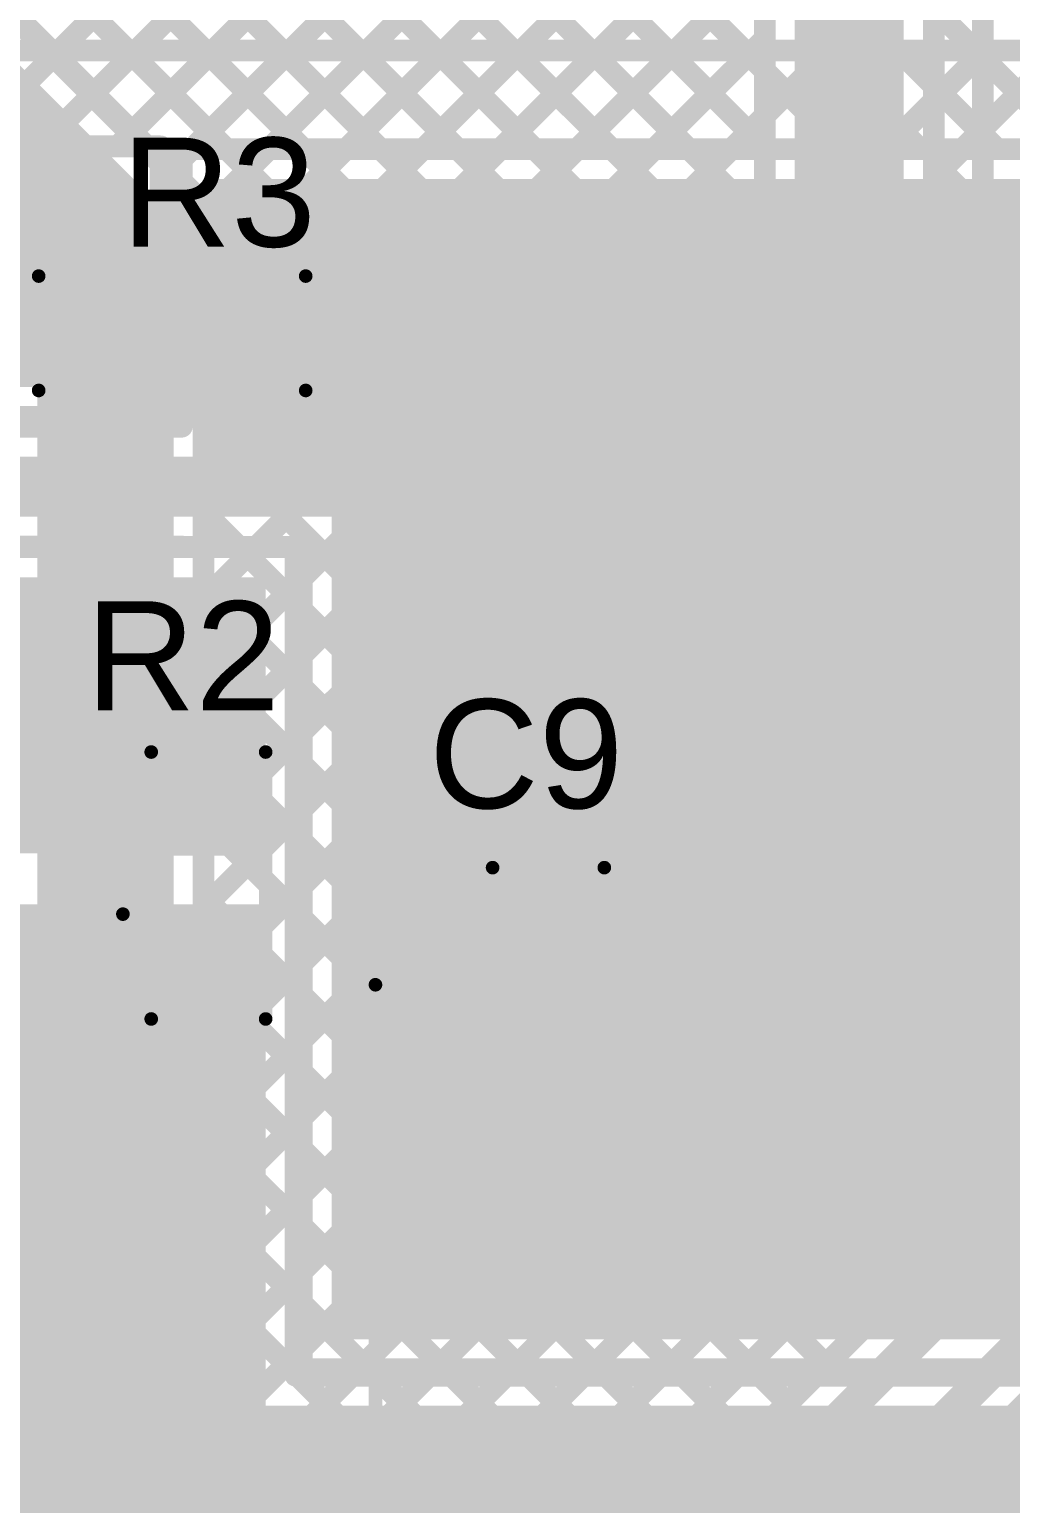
# Model space of a CAD drawing. Header units: millimetres. Extents: x 0 to 214, y 0 to 214.
# Drawn here: x 3.644 to 4.004, y 0.446 to 0.987 of the extents above; entities that cross this region are included whole.
import ezdxf

# ---------------------------------------------------------------- set-up
doc = ezdxf.new("R2010")
doc.units = ezdxf.units.MM
doc.header["$MEASUREMENT"] = 0
for name, color, linetype in [('BottomLayer', 5, 'Continuous'), ('TopLayer', 1, 'Continuous'), ('TopOverlay', 2, 'Continuous'), ('TopPaste', 8, 'Continuous'), ('TopSolder', 216, 'Continuous'), ('ViaHoleLayer', 16, 'Continuous')]:
    doc.layers.add(name, color=color, linetype=linetype)
doc.styles.add('Arial', font='', dxfattribs={"height": 0.2})
doc.styles.get('Arial').set_extended_font_data('Arial')

# ---------------------------------------------------------------- blocks, each defined once
blk = doc.blocks.new('RES_0603_125')
at = {"layer": 'TopLayer'}
for points in [[(-0.015, 0.0175), (-0.015, -0.0175), (-0.045, -0.0175), (-0.045, 0.0175)], [(0.045, 0.0175), (0.045, -0.0175), (0.015, -0.0175), (0.015, 0.0175)]]:
    blk.add_hatch(color=1, dxfattribs=at).paths.add_polyline_path(points)
at = {"layer": 'TopPaste'}
for points in [[(-0.015, 0.0175), (-0.015, -0.0175), (-0.045, -0.0175), (-0.045, 0.0175)], [(0.045, 0.0175), (0.045, -0.0175), (0.015, -0.0175), (0.015, 0.0175)]]:
    blk.add_hatch(color=8, dxfattribs=at).paths.add_polyline_path(points)
at = {"layer": 'TopSolder'}
for points in [[(-0.011, 0.0215), (-0.011, -0.0215), (-0.049, -0.0215), (-0.049, 0.0215)], [(0.049, 0.0215), (0.049, -0.0215), (0.011, -0.0215), (0.011, 0.0215)]]:
    blk.add_hatch(color=216, dxfattribs=at).paths.add_polyline_path(points)
at = {"layer": 'TopOverlay', "const_width": 0.005}
for points in [[(-0.049, 0.021), (0.049, 0.021)], [(-0.049, -0.021), (-0.049, 0.021)], [(0.049, -0.021), (0.049, 0.021)], [(-0.049, -0.021), (0.049, -0.021)]]:
    blk.add_lwpolyline(points, dxfattribs=at)
at = {"layer": 'TopOverlay', "const_width": 0.0025}
for points in [[(-0.05025, 0.021, 1), (-0.04775, 0.021, 1)], [(-0.05025, 0.021, 1), (-0.04775, 0.021, 1)], [(0.04775, 0.021, 1), (0.05025, 0.021, 1)], [(0.04775, 0.021, 1), (0.05025, 0.021, 1)], [(-0.05025, -0.021, 1), (-0.04775, -0.021, 1)], [(-0.05025, -0.021, 1), (-0.04775, -0.021, 1)], [(0.04775, -0.021, 1), (0.05025, -0.021, 1)], [(0.04775, -0.021, 1), (0.05025, -0.021, 1)]]:
    blk.add_lwpolyline(points, format="xyb", close=True, dxfattribs=at)
blk = doc.blocks.new('RES_0603_126')
at = {"layer": 'TopLayer'}
for points in [[(-0.015, 0.0175), (-0.015, -0.0175), (-0.045, -0.0175), (-0.045, 0.0175)], [(0.045, 0.0175), (0.045, -0.0175), (0.015, -0.0175), (0.015, 0.0175)]]:
    blk.add_hatch(color=1, dxfattribs=at).paths.add_polyline_path(points)
at = {"layer": 'TopPaste'}
for points in [[(-0.015, 0.0175), (-0.015, -0.0175), (-0.045, -0.0175), (-0.045, 0.0175)], [(0.045, 0.0175), (0.045, -0.0175), (0.015, -0.0175), (0.015, 0.0175)]]:
    blk.add_hatch(color=8, dxfattribs=at).paths.add_polyline_path(points)
at = {"layer": 'TopSolder'}
for points in [[(-0.011, 0.0215), (-0.011, -0.0215), (-0.049, -0.0215), (-0.049, 0.0215)], [(0.049, 0.0215), (0.049, -0.0215), (0.011, -0.0215), (0.011, 0.0215)]]:
    blk.add_hatch(color=216, dxfattribs=at).paths.add_polyline_path(points)
at = {"layer": 'TopOverlay', "const_width": 0.005}
for points in [[(-0.049, 0.021), (0.049, 0.021)], [(-0.049, 0.021), (-0.049, -0.021)], [(0.049, 0.021), (0.049, -0.021)], [(-0.049, -0.021), (0.049, -0.021)]]:
    blk.add_lwpolyline(points, dxfattribs=at)
at = {"layer": 'TopOverlay', "const_width": 0.0025}
for points in [[(-0.05025, 0.021, 1), (-0.04775, 0.021, 1)], [(-0.05025, 0.021, 1), (-0.04775, 0.021, 1)], [(0.04775, 0.021, 1), (0.05025, 0.021, 1)], [(0.04775, 0.021, 1), (0.05025, 0.021, 1)], [(-0.05025, -0.021, 1), (-0.04775, -0.021, 1)], [(-0.05025, -0.021, 1), (-0.04775, -0.021, 1)], [(0.04775, -0.021, 1), (0.05025, -0.021, 1)], [(0.04775, -0.021, 1), (0.05025, -0.021, 1)]]:
    blk.add_lwpolyline(points, format="xyb", close=True, dxfattribs=at)
blk = doc.blocks.new('VT1H471MI135000CE0_136')
at = {"layer": 'TopOverlay'}
for points, const_width in [([(-0.13578, 0.27), (0.269, 0.27)], 0.005), ([(0.269, 0.043), (0.269, 0.27)], 0.005), ([(0.28422, 0.057), (0.34422, 0.057)], 0.01)]:
    blk.add_lwpolyline(points, dxfattribs=dict(at, const_width=const_width))
for points, const_width in [([(0.26775, 0.27, 1), (0.27025, 0.27, 1)], 0.0025), ([(0.26775, 0.27, 1), (0.27025, 0.27, 1)], 0.0025), ([(0.28172, 0.057, 1), (0.28672, 0.057, 1)], 0.005), ([(0.34172, 0.057, 1), (0.34672, 0.057, 1)], 0.005)]:
    blk.add_lwpolyline(points, format="xyb", close=True, dxfattribs=dict(at, const_width=const_width))
blk = doc.blocks.new('UWX1E101MCL1GB_137')
at = {"layer": 'TopLayer'}
for points in [[(-0.03937, 0.06496), (-0.03937, -0.06496), (-0.24803, -0.06496), (-0.24803, 0.06496)], [(0.24803, 0.06496), (0.24803, -0.06496), (0.03937, -0.06496), (0.03937, 0.06496)]]:
    blk.add_hatch(color=1, dxfattribs=at).paths.add_polyline_path(points)
at = {"layer": 'TopPaste'}
for points in [[(-0.03937, 0.06496), (-0.03937, -0.06496), (-0.24803, -0.06496), (-0.24803, 0.06496)], [(0.24803, 0.06496), (0.24803, -0.06496), (0.03937, -0.06496), (0.03937, 0.06496)]]:
    blk.add_hatch(color=8, dxfattribs=at).paths.add_polyline_path(points)
at = {"layer": 'TopSolder'}
for points in [[(-0.03537, 0.06896), (-0.03537, -0.06896), (-0.25203, -0.06896), (-0.25203, 0.06896)], [(0.25203, 0.06896), (0.25203, -0.06896), (0.03537, -0.06896), (0.03537, 0.06896)]]:
    blk.add_hatch(color=216, dxfattribs=at).paths.add_polyline_path(points)
at = {"layer": 'TopOverlay', "const_width": 0.005}
for points in [[(-0.167, 0.127), (-0.124, 0.17)], [(0.168, 0.17), (-0.124, 0.17)], [(0.168, 0.081), (0.168, 0.17)], [(-0.167, 0.086), (-0.167, 0.127)], [(-0.208, 0.074), (-0.208, 0.098)], [(-0.196, 0.086), (-0.22, 0.086)], [(0.168, -0.17), (0.168, -0.081)], [(-0.167, -0.127), (-0.167, -0.086)], [(-0.124, -0.17), (-0.167, -0.127)], [(0.168, -0.17), (-0.124, -0.17)]]:
    blk.add_lwpolyline(points, dxfattribs=at)
at = {"layer": 'TopOverlay', "const_width": 0.0025}
for points in [[(-0.12525, 0.17, 1), (-0.12275, 0.17, 1)], [(-0.12525, 0.17, 1), (-0.12275, 0.17, 1)], [(0.16675, 0.17, 1), (0.16925, 0.17, 1)], [(0.16675, 0.17, 1), (0.16925, 0.17, 1)], [(-0.16825, 0.127, 1), (-0.16575, 0.127, 1)], [(-0.16825, 0.127, 1), (-0.16575, 0.127, 1)], [(-0.20925, 0.098, 1), (-0.20675, 0.098, 1)], [(-0.22125, 0.086, 1), (-0.21875, 0.086, 1)], [(-0.19725, 0.086, 1), (-0.19475, 0.086, 1)], [(-0.16825, 0.086, 1), (-0.16575, 0.086, 1)], [(0.16675, 0.081, 1), (0.16925, 0.081, 1)], [(-0.20925, 0.074, 1), (-0.20675, 0.074, 1)], [(0.16675, -0.081, 1), (0.16925, -0.081, 1)], [(-0.16825, -0.086, 1), (-0.16575, -0.086, 1)], [(-0.16825, -0.127, 1), (-0.16575, -0.127, 1)], [(-0.16825, -0.127, 1), (-0.16575, -0.127, 1)], [(-0.12525, -0.17, 1), (-0.12275, -0.17, 1)], [(-0.12525, -0.17, 1), (-0.12275, -0.17, 1)], [(0.16675, -0.17, 1), (0.16925, -0.17, 1)], [(0.16675, -0.17, 1), (0.16925, -0.17, 1)]]:
    blk.add_lwpolyline(points, format="xyb", close=True, dxfattribs=at)

msp = doc.modelspace()

# ---------------------------------------------------------------- hatches: boundary and pattern name
at = {"layer": 'BottomLayer'}
h = msp.add_hatch(color=5, dxfattribs=at)
edge = h.paths.add_edge_path()
edge.add_arc((3.945, 0.813), 0.0315, 0, 360)
h = msp.add_hatch(color=5, dxfattribs=at)
edge = h.paths.add_edge_path()
edge.add_arc((3.672, 0.602), 0.0315, 0, 360)
at = {"layer": 'TopLayer'}
for points in [[(3.56609, 0.85571), (3.68125, 0.85571), (3.68125, 0.933), (3.56609, 0.933)], [(3.711, 0.808), (3.845, 0.808), (3.845, 0.932), (3.711, 0.932)], [(3.755, 0.506), (4.067, 0.506), (4.067, 0.932), (3.755, 0.932)], [(3.566, 0.68445), (3.73079, 0.68445), (3.73079, 0.78583), (3.566, 0.78583)], [(3.48046, 0.41378), (3.73079, 0.41378), (3.73079, 0.66575), (3.48046, 0.66575)], [(3.48145, 0.2), (4.00605, 0.2), (4.00605, 0.48169), (3.48145, 0.48169)]]:
    msp.add_hatch(color=1, dxfattribs=at).paths.add_polyline_path(points)
h = msp.add_hatch(color=1, dxfattribs=at)
edge = h.paths.add_edge_path()
edge.add_arc((3.945, 0.813), 0.0315, 0, 360)
h = msp.add_hatch(color=1, dxfattribs=at)
edge = h.paths.add_edge_path()
edge.add_arc((3.672, 0.602), 0.0315, 0, 360)
at = {"layer": 'ViaHoleLayer'}
h = msp.add_hatch(color=16, dxfattribs=at)
edge = h.paths.add_edge_path()
edge.add_arc((3.945, 0.813), 0.01575, 0, 360)
h = msp.add_hatch(color=16, dxfattribs=at)
edge = h.paths.add_edge_path()
edge.add_arc((3.672, 0.602), 0.01575, 0, 360)

# ---------------------------------------------------------------- linework, layer by layer
at = {"layer": 'BottomLayer'}
for points, const_width in [([(3.994, 0.55404), (3.994, 2.504)], 0.008), ([(3.56227, 1.32343), (3.914, 0.97171)], 0.008), ([(3.65289, 0.97702), (3.994, 1.31813)], 0.008), ([(3.54813, 1.30929), (3.914, 0.94342)], 0.008), ([(3.53399, 1.29515), (3.914, 0.91514)], 0.008), ([(3.66703, 0.96288), (3.994, 1.28985)], 0.008), ([(3.51985, 1.28101), (3.914, 0.88686)], 0.008), ([(3.50571, 1.26687), (3.914, 0.85857)], 0.008), ([(3.68117, 0.94874), (3.994, 1.26157)], 0.008), ([(3.49156, 1.25272), (3.90889, 0.8354)], 0.008), ([(3.47742, 1.23858), (3.90251, 0.8135)], 0.008), ([(3.69532, 0.9346), (3.994, 1.23328)], 0.008), ([(3.46328, 1.22444), (3.994, 0.69372)], 0.008), ([(3.44914, 1.2103), (3.994, 0.66543)], 0.008), ([(3.70645, 0.91745), (3.994, 1.205)], 0.008), ([(3.435, 1.19615), (3.994, 0.63715)], 0.008), ([(3.53256, 1.09735), (3.69741, 0.9325)], 0.008), ([(3.50706, 1.07194), (3.672, 0.907)], 0.05), ([(3.708, 0.89071), (3.90592, 1.08863)], 0.008), ([(3.945, 0.813), (3.945, 1.07194)], 0.04), ([(3.708, 0.86243), (3.90453, 1.05896)], 0.008), ([(3.914, 0.84207), (3.914, 1.04287)], 0.008), ([(3.976, 0.84207), (3.976, 1.04287)], 0.008), ([(3.708, 0.83414), (3.914, 1.04014)], 0.008), ([(3.708, 0.80586), (3.914, 1.01186)], 0.008), ([(3.976, 0.98901), (3.994, 1.00701)], 0.008), ([(3.976, 0.99456), (3.994, 0.97656)], 0.008), ([(3.708, 0.77758), (3.914, 0.98358)], 0.008), ([(3.976, 0.96072), (3.994, 0.97872)], 0.008), ([(3.976, 0.96628), (3.994, 0.94828)], 0.008), ([(3.708, 0.74929), (3.914, 0.95529)], 0.008), ([(3.976, 0.93244), (3.994, 0.95044)], 0.008), ([(3.976, 0.93799), (3.994, 0.91999)], 0.008), ([(3.672, 0.602), (3.672, 0.907)], 0.05), ([(3.708, 0.72101), (3.914, 0.92701)], 0.008), ([(3.976, 0.90415), (3.994, 0.92215)], 0.008), ([(3.708, 0.62982), (3.708, 0.907)], 0.008), ([(3.976, 0.90971), (3.994, 0.89171)], 0.008), ([(3.708, 0.69272), (3.914, 0.89872)], 0.008), ([(3.708, 0.89487), (3.994, 0.60887)], 0.008), ([(3.976, 0.87587), (3.994, 0.89387)], 0.008), ([(3.976, 0.88142), (3.994, 0.86342)], 0.008), ([(3.708, 0.66444), (3.914, 0.87044)], 0.008), ([(3.708, 0.86658), (3.994, 0.58058)], 0.008), ([(3.976, 0.84759), (3.994, 0.86559)], 0.008), ([(3.976, 0.85314), (3.994, 0.83514)], 0.008), ([(3.708, 0.63615), (3.914, 0.84215)], 0.008), ([(3.708, 0.8383), (3.99313, 0.55317)], 0.008), ([(3.98474, 0.82804), (3.994, 0.8373)], 0.008), ([(3.98749, 0.81336), (3.994, 0.80686)], 0.008), ([(3.708, 0.81001), (3.97899, 0.53903)], 0.008), ([(3.98567, 0.80069), (3.994, 0.80902)], 0.008), ([(3.71549, 0.61536), (3.90359, 0.80346)], 0.008), ([(3.98144, 0.79113), (3.994, 0.77857)], 0.008), ([(3.42896, 0.21569), (3.994, 0.78073)], 0.008), ([(3.708, 0.78173), (3.96484, 0.52488)], 0.008), ([(3.71469, 0.58628), (3.91321, 0.7848)], 0.008), ([(3.9674, 0.77689), (3.994, 0.75029)], 0.008), ([(3.40627, 0.24957), (3.92996, 0.77326)], 0.008), ([(3.42041, 0.23542), (3.95731, 0.77233)], 0.008), ([(3.9455, 0.77051), (3.994, 0.722)], 0.008), ([(3.4301, 0.18854), (3.994, 0.75245)], 0.008), ([(3.708, 0.75344), (3.9507, 0.51074)], 0.008), ([(3.47055, 0.20072), (3.994, 0.72416)], 0.008), ([(3.708, 0.72516), (3.93656, 0.4966)], 0.008), ([(3.48323, 0.18511), (3.994, 0.69588)], 0.008), ([(3.708, 0.69688), (3.92242, 0.48246)], 0.008), ([(3.56805, 0.24165), (3.994, 0.6676)], 0.008), ([(3.708, 0.66859), (3.90827, 0.46832)], 0.008), ([(3.548, 0.65889), (3.82342, 0.38346)], 0.008), ([(3.708, 0.64031), (3.89413, 0.45417)], 0.008), ([(3.58512, 0.23043), (3.994, 0.63931)], 0.008), ([(3.548, 0.6306), (3.80928, 0.36932)], 0.008), ([(3.71114, 0.32817), (3.994, 0.61103)], 0.008), ([(3.54735, 0.60297), (3.79514, 0.35518)], 0.008), ([(3.6305, 0.602), (3.672, 0.602)], 0.01), ([(3.672, 0.602), (3.7135, 0.602)], 0.01), ([(3.672, 0.5605), (3.672, 0.602)], 0.01), ([(3.71749, 0.60253), (3.87999, 0.44003)], 0.008), ([(3.53758, 0.58445), (3.781, 0.34104)], 0.008), ([(3.72878, 0.31752), (3.994, 0.58274)], 0.008), ([(3.71179, 0.57995), (3.86585, 0.42589)], 0.008), ([(3.52344, 0.57031), (3.76685, 0.32689)], 0.008), ([(3.36384, 0.292), (3.64077, 0.56892)], 0.008), ([(3.69846, 0.56499), (3.85171, 0.41175)], 0.008), ([(3.39213, 0.26371), (3.68772, 0.55931)], 0.008), ([(3.37799, 0.27786), (3.65864, 0.55851)], 0.008), ([(3.67824, 0.55693), (3.83756, 0.39761)], 0.008), ([(3.73123, 0.29169), (3.994, 0.55446)], 0.008), ([(3.753, 0.31304), (3.994, 0.55404)], 0.008), ([(3.765, 0.301), (4.011, 0.547)], 0.012), ([(3.798, 0.295), (4.034, 0.531)], 0.012), ([(3.85482, 0.32778), (4.042, 0.51496)], 0.008), ([(3.87025, 0.31757), (4.042, 0.48932)], 0.008), ([(3.99424, 0.4672), (4.042, 0.41944)], 0.008), ([(3.9801, 0.45306), (4.042, 0.39116)], 0.008)]:
    msp.add_lwpolyline(points, dxfattribs=dict(at, const_width=const_width))
for points, const_width in [([(3.974, 0.98901, 1), (3.978, 0.98901, 1)], 0.004), ([(3.912, 0.98358, 1), (3.916, 0.98358, 1)], 0.004), ([(3.65089, 0.97702, 1), (3.65489, 0.97702, 1)], 0.004), ([(3.992, 0.97872, 1), (3.996, 0.97872, 1)], 0.004), ([(3.992, 0.97656, 1), (3.996, 0.97656, 1)], 0.004), ([(3.912, 0.97171, 1), (3.916, 0.97171, 1)], 0.004), ([(3.974, 0.96628, 1), (3.978, 0.96628, 1)], 0.004), ([(3.66503, 0.96288, 1), (3.66903, 0.96288, 1)], 0.004), ([(3.974, 0.96072, 1), (3.978, 0.96072, 1)], 0.004), ([(3.912, 0.95529, 1), (3.916, 0.95529, 1)], 0.004), ([(3.67917, 0.94874, 1), (3.68317, 0.94874, 1)], 0.004), ([(3.992, 0.95044, 1), (3.996, 0.95044, 1)], 0.004), ([(3.912, 0.94342, 1), (3.916, 0.94342, 1)], 0.004), ([(3.992, 0.94828, 1), (3.996, 0.94828, 1)], 0.004), ([(3.974, 0.93799, 1), (3.978, 0.93799, 1)], 0.004), ([(3.69332, 0.9346, 1), (3.69732, 0.9346, 1)], 0.004), ([(3.69541, 0.9325, 1), (3.69941, 0.9325, 1)], 0.004), ([(3.69541, 0.9325, 1), (3.69941, 0.9325, 1)], 0.004), ([(3.69546, 0.93246, 1), (3.69946, 0.93246, 1)], 0.004), ([(3.974, 0.93244, 1), (3.978, 0.93244, 1)], 0.004), ([(3.6595, 0.907, 1), (3.6845, 0.907, 1)], 0.025), ([(3.6595, 0.907, 1), (3.6845, 0.907, 1)], 0.025), ([(3.912, 0.92701, 1), (3.916, 0.92701, 1)], 0.004), ([(3.992, 0.92215, 1), (3.996, 0.92215, 1)], 0.004), ([(3.70445, 0.91745, 1), (3.70845, 0.91745, 1)], 0.004), ([(3.992, 0.91999, 1), (3.996, 0.91999, 1)], 0.004), ([(3.912, 0.91514, 1), (3.916, 0.91514, 1)], 0.004), ([(3.706, 0.907, 1), (3.71, 0.907, 1)], 0.004), ([(3.706, 0.907, 1), (3.71, 0.907, 1)], 0.004), ([(3.706, 0.907, 1), (3.71, 0.907, 1)], 0.004), ([(3.974, 0.90971, 1), (3.978, 0.90971, 1)], 0.004), ([(3.974, 0.90415, 1), (3.978, 0.90415, 1)], 0.004), ([(3.706, 0.89487, 1), (3.71, 0.89487, 1)], 0.004), ([(3.912, 0.89872, 1), (3.916, 0.89872, 1)], 0.004), ([(3.706, 0.89071, 1), (3.71, 0.89071, 1)], 0.004), ([(3.992, 0.89387, 1), (3.996, 0.89387, 1)], 0.004), ([(3.992, 0.89171, 1), (3.996, 0.89171, 1)], 0.004), ([(3.912, 0.88686, 1), (3.916, 0.88686, 1)], 0.004), ([(3.974, 0.88142, 1), (3.978, 0.88142, 1)], 0.004), ([(3.974, 0.87587, 1), (3.978, 0.87587, 1)], 0.004), ([(3.912, 0.87044, 1), (3.916, 0.87044, 1)], 0.004), ([(3.706, 0.86658, 1), (3.71, 0.86658, 1)], 0.004), ([(3.706, 0.86243, 1), (3.71, 0.86243, 1)], 0.004), ([(3.992, 0.86559, 1), (3.996, 0.86559, 1)], 0.004), ([(3.992, 0.86342, 1), (3.996, 0.86342, 1)], 0.004), ([(3.912, 0.85857, 1), (3.916, 0.85857, 1)], 0.004), ([(3.974, 0.85314, 1), (3.978, 0.85314, 1)], 0.004), ([(3.974, 0.84759, 1), (3.978, 0.84759, 1)], 0.004), ([(3.912, 0.84215, 1), (3.916, 0.84215, 1)], 0.004), ([(3.912, 0.84207, 1), (3.916, 0.84207, 1)], 0.004), ([(3.912, 0.84207, 1), (3.916, 0.84207, 1)], 0.004), ([(3.974, 0.84207, 1), (3.978, 0.84207, 1)], 0.004), ([(3.974, 0.84207, 1), (3.978, 0.84207, 1)], 0.004), ([(3.706, 0.8383, 1), (3.71, 0.8383, 1)], 0.004), ([(3.90689, 0.8354, 1), (3.91089, 0.8354, 1)], 0.004), ([(3.992, 0.8373, 1), (3.996, 0.8373, 1)], 0.004), ([(3.992, 0.83514, 1), (3.996, 0.83514, 1)], 0.004), ([(3.706, 0.83414, 1), (3.71, 0.83414, 1)], 0.004), ([(3.935, 0.813, 1), (3.955, 0.813, 1)], 0.02), ([(3.98274, 0.82804, 1), (3.98674, 0.82804, 1)], 0.004), ([(3.90051, 0.8135, 1), (3.90451, 0.8135, 1)], 0.004), ([(3.98549, 0.81336, 1), (3.98949, 0.81336, 1)], 0.004), ([(3.706, 0.81001, 1), (3.71, 0.81001, 1)], 0.004), ([(3.9855, 0.813, 1), (3.9895, 0.813, 1)], 0.004), ([(3.9855, 0.813, 1), (3.9895, 0.813, 1)], 0.004), ([(3.992, 0.80902, 1), (3.996, 0.80902, 1)], 0.004), ([(3.706, 0.80586, 1), (3.71, 0.80586, 1)], 0.004), ([(3.90159, 0.80346, 1), (3.90559, 0.80346, 1)], 0.004), ([(3.992, 0.80686, 1), (3.996, 0.80686, 1)], 0.004), ([(3.98367, 0.80069, 1), (3.98767, 0.80069, 1)], 0.004), ([(3.97944, 0.79113, 1), (3.98344, 0.79113, 1)], 0.004), ([(3.706, 0.78173, 1), (3.71, 0.78173, 1)], 0.004), ([(3.91121, 0.7848, 1), (3.91521, 0.7848, 1)], 0.004), ([(3.992, 0.78073, 1), (3.996, 0.78073, 1)], 0.004), ([(3.706, 0.77758, 1), (3.71, 0.77758, 1)], 0.004), ([(3.9654, 0.77689, 1), (3.9694, 0.77689, 1)], 0.004), ([(3.992, 0.77857, 1), (3.996, 0.77857, 1)], 0.004), ([(3.92796, 0.77326, 1), (3.93196, 0.77326, 1)], 0.004), ([(3.9435, 0.77051, 1), (3.9475, 0.77051, 1)], 0.004), ([(3.95531, 0.77233, 1), (3.95931, 0.77233, 1)], 0.004), ([(3.706, 0.75344, 1), (3.71, 0.75344, 1)], 0.004), ([(3.706, 0.74929, 1), (3.71, 0.74929, 1)], 0.004), ([(3.992, 0.75245, 1), (3.996, 0.75245, 1)], 0.004), ([(3.992, 0.75029, 1), (3.996, 0.75029, 1)], 0.004), ([(3.706, 0.72516, 1), (3.71, 0.72516, 1)], 0.004), ([(3.992, 0.72416, 1), (3.996, 0.72416, 1)], 0.004), ([(3.992, 0.722, 1), (3.996, 0.722, 1)], 0.004), ([(3.706, 0.72101, 1), (3.71, 0.72101, 1)], 0.004), ([(3.706, 0.69688, 1), (3.71, 0.69688, 1)], 0.004), ([(3.992, 0.69588, 1), (3.996, 0.69588, 1)], 0.004), ([(3.706, 0.69272, 1), (3.71, 0.69272, 1)], 0.004), ([(3.992, 0.69372, 1), (3.996, 0.69372, 1)], 0.004), ([(3.706, 0.66859, 1), (3.71, 0.66859, 1)], 0.004), ([(3.992, 0.6676, 1), (3.996, 0.6676, 1)], 0.004), ([(3.706, 0.66444, 1), (3.71, 0.66444, 1)], 0.004), ([(3.992, 0.66543, 1), (3.996, 0.66543, 1)], 0.004), ([(3.706, 0.64031, 1), (3.71, 0.64031, 1)], 0.004), ([(3.706, 0.63615, 1), (3.71, 0.63615, 1)], 0.004), ([(3.992, 0.63931, 1), (3.996, 0.63931, 1)], 0.004), ([(3.992, 0.63715, 1), (3.996, 0.63715, 1)], 0.004), ([(3.706, 0.62982, 1), (3.71, 0.62982, 1)], 0.004), ([(3.706, 0.62982, 1), (3.71, 0.62982, 1)], 0.004), ([(3.6595, 0.602, 1), (3.6845, 0.602, 1)], 0.025), ([(3.71349, 0.61536, 1), (3.71749, 0.61536, 1)], 0.004), ([(3.992, 0.61103, 1), (3.996, 0.61103, 1)], 0.004), ([(3.992, 0.60887, 1), (3.996, 0.60887, 1)], 0.004), ([(3.6695, 0.602, 1), (3.6745, 0.602, 1)], 0.005), ([(3.6695, 0.602, 1), (3.6745, 0.602, 1)], 0.005), ([(3.6695, 0.602, 1), (3.6745, 0.602, 1)], 0.005), ([(3.711, 0.602, 1), (3.716, 0.602, 1)], 0.005), ([(3.71549, 0.60253, 1), (3.71949, 0.60253, 1)], 0.004), ([(3.7155, 0.602, 1), (3.7195, 0.602, 1)], 0.004), ([(3.7155, 0.602, 1), (3.7195, 0.602, 1)], 0.004), ([(3.71269, 0.58628, 1), (3.71669, 0.58628, 1)], 0.004), ([(3.992, 0.58274, 1), (3.996, 0.58274, 1)], 0.004), ([(3.992, 0.58058, 1), (3.996, 0.58058, 1)], 0.004), ([(3.70979, 0.57995, 1), (3.71379, 0.57995, 1)], 0.004), ([(3.63877, 0.56892, 1), (3.64277, 0.56892, 1)], 0.004), ([(3.69646, 0.56499, 1), (3.70046, 0.56499, 1)], 0.004), ([(3.6695, 0.5605, 1), (3.6745, 0.5605, 1)], 0.005), ([(3.68572, 0.55931, 1), (3.68972, 0.55931, 1)], 0.004), ([(3.65664, 0.55851, 1), (3.66064, 0.55851, 1)], 0.004), ([(3.67624, 0.55693, 1), (3.68024, 0.55693, 1)], 0.004), ([(3.992, 0.55446, 1), (3.996, 0.55446, 1)], 0.004), ([(3.992, 0.55404, 1), (3.996, 0.55404, 1)], 0.004), ([(3.992, 0.55404, 1), (3.996, 0.55404, 1)], 0.004), ([(3.99113, 0.55317, 1), (3.99513, 0.55317, 1)], 0.004), ([(3.97699, 0.53903, 1), (3.98099, 0.53903, 1)], 0.004), ([(3.96284, 0.52488, 1), (3.96684, 0.52488, 1)], 0.004), ([(3.9487, 0.51074, 1), (3.9527, 0.51074, 1)], 0.004), ([(3.93456, 0.4966, 1), (3.93856, 0.4966, 1)], 0.004), ([(3.92042, 0.48246, 1), (3.92442, 0.48246, 1)], 0.004), ([(3.90627, 0.46832, 1), (3.91027, 0.46832, 1)], 0.004), ([(3.99224, 0.4672, 1), (3.99624, 0.4672, 1)], 0.004), ([(3.89213, 0.45417, 1), (3.89613, 0.45417, 1)], 0.004), ([(3.9781, 0.45306, 1), (3.9821, 0.45306, 1)], 0.004)]:
    msp.add_lwpolyline(points, format="xyb", close=True, dxfattribs=dict(at, const_width=const_width))
at = {"layer": 'BottomLayer', "const_width": 0.008}
for points in [[(3.69741, 0.9325, -0.199396), (3.708, 0.907)], [(3.69746, 0.93246, -0.198912), (3.708, 0.907)], [(3.9875, 0.813, -1.470866), (3.914, 0.84207)], [(3.976, 0.84207, -0.190567), (3.9875, 0.813)], [(3.7175, 0.602, -1.39801), (3.636, 0.62982)], [(3.708, 0.62982, -0.165975), (3.7175, 0.602)]]:
    msp.add_lwpolyline(points, format="xyb", dxfattribs=at)
at = {"layer": 'TopLayer'}
for points, const_width in [([(3.25605, 0.97924), (3.75676, 0.97924)], 0.008), ([(3.61987, 0.944), (3.6551, 0.97924)], 0.008), ([(3.62363, 0.97924), (3.65887, 0.944)], 0.008), ([(3.64815, 0.944), (3.68339, 0.97924)], 0.008), ([(3.65191, 0.97924), (3.68715, 0.944)], 0.008), ([(3.67643, 0.944), (3.71167, 0.97924)], 0.008), ([(3.6802, 0.97924), (3.71643, 0.943)], 0.008), ([(3.70372, 0.943), (3.73995, 0.97924)], 0.008), ([(3.70848, 0.97924), (3.74472, 0.943)], 0.008), ([(3.732, 0.943), (3.76824, 0.97924)], 0.008), ([(3.73677, 0.97924), (3.773, 0.943)], 0.008), ([(3.75676, 0.97924), (4.05092, 0.97924)], 0.008), ([(3.76029, 0.943), (3.79652, 0.97924)], 0.008), ([(3.76505, 0.97924), (3.80129, 0.943)], 0.008), ([(3.78857, 0.943), (3.82481, 0.97924)], 0.008), ([(3.79334, 0.97924), (3.82957, 0.943)], 0.008), ([(3.81686, 0.943), (3.85309, 0.97924)], 0.008), ([(3.82162, 0.97924), (3.85786, 0.943)], 0.008), ([(3.84514, 0.943), (3.88138, 0.97924)], 0.008), ([(3.8499, 0.97924), (3.88614, 0.943)], 0.008), ([(3.87342, 0.943), (3.90966, 0.97924)], 0.008), ([(3.87819, 0.97924), (3.91442, 0.943)], 0.008), ([(3.90171, 0.943), (3.93794, 0.97924)], 0.008), ([(3.90647, 0.97924), (3.94271, 0.943)], 0.008), ([(3.92999, 0.943), (3.96623, 0.97924)], 0.008), ([(3.93476, 0.97924), (3.97099, 0.943)], 0.008), ([(3.95828, 0.943), (3.99451, 0.97924)], 0.008), ([(3.96304, 0.97924), (3.99928, 0.943)], 0.008), ([(3.98656, 0.943), (4.0228, 0.97924)], 0.008), ([(3.99133, 0.97924), (4.02756, 0.943)], 0.008), ([(3.55509, 0.944), (3.69225, 0.944)], 0.008), ([(3.68715, 0.944), (3.69225, 0.9389)], 0.008), ([(3.69225, 0.90389), (3.69225, 0.944)], 0.008), ([(3.69225, 0.93153), (3.7, 0.93928)], 0.008), ([(3.69225, 0.9389), (3.7, 0.93115)], 0.008), ([(3.7, 0.93928), (3.70372, 0.943)], 0.008), ([(3.7, 0.84109), (3.7, 0.943)], 0.008), ([(3.7, 0.943), (3.744, 0.943)], 0.008), ([(3.744, 0.943), (3.856, 0.943)], 0.008), ([(3.744, 0.943), (3.856, 0.943)], 0.008), ([(3.856, 0.943), (4.078, 0.943)], 0.008), ([(3.69225, 0.91061), (3.7, 0.90287)], 0.008), ([(3.69249, 0.90348), (3.7, 0.911)], 0.008), ([(3.69249, 0.84689), (3.69249, 0.90389)], 0.008), ([(3.69249, 0.8752), (3.7, 0.88271)], 0.008), ([(3.69249, 0.88209), (3.7, 0.87458)], 0.008), ([(3.72649, 0.83198), (3.72649, 0.87539)], 0.022), ([(3.69249, 0.84692), (3.7, 0.85443)], 0.008), ([(3.69249, 0.85381), (3.7, 0.8463)], 0.008), ([(3.55509, 0.84471), (3.69225, 0.84471)], 0.008), ([(3.64009, 0.84109), (3.7, 0.84109)], 0.008), ([(3.64502, 0.84471), (3.64863, 0.84109)], 0.008), ([(3.65838, 0.84109), (3.662, 0.84471)], 0.008), ([(3.6733, 0.84471), (3.67692, 0.84109)], 0.008), ([(3.68667, 0.84109), (3.69028, 0.84471)], 0.008), ([(3.94214, 0.8337), (3.945, 0.83656)], 0.022), ([(3.945, 0.83656), (3.945, 0.837)], 0.022), ([(3.59759, 0.81909), (3.89441, 0.81909)], 0.022), ([(3.64009, 0.79709), (3.7, 0.79709)], 0.008), ([(3.7, 0.797), (3.744, 0.797)], 0.008), ([(3.744, 0.495), (3.744, 0.797)], 0.008), ([(3.64009, 0.79683), (3.74179, 0.79683)], 0.008), ([(3.74179, 0.67675), (3.74179, 0.79683)], 0.008), ([(3.74179, 0.78309), (3.744, 0.78529)], 0.008), ([(3.74179, 0.77622), (3.744, 0.77401)], 0.008), ([(3.74179, 0.7548), (3.744, 0.75701)], 0.008), ([(3.74179, 0.74793), (3.744, 0.74573)], 0.008), ([(3.74179, 0.72652), (3.744, 0.72872)], 0.008), ([(3.74179, 0.71965), (3.744, 0.71744)], 0.008), ([(3.74179, 0.69823), (3.744, 0.70044)], 0.008), ([(3.74179, 0.69136), (3.744, 0.68916)], 0.008), ([(3.74179, 0.67345), (3.74179, 0.67675)], 0.008), ([(3.74179, 0.67345), (3.74179, 0.67675)], 0.008), ([(3.74179, 0.49269), (3.74179, 0.67345)], 0.008), ([(3.94109, 0.62619), (3.94109, 0.6559)], 0.05), ([(3.74179, 0.66995), (3.744, 0.67215)], 0.008), ([(3.74179, 0.66308), (3.744, 0.66088)], 0.008), ([(3.94109, 0.62619), (3.94681, 0.62619)], 0.05), ([(3.94681, 0.62619), (4.042, 0.531)], 0.05), ([(3.74179, 0.64166), (3.744, 0.64387)], 0.008), ([(3.74179, 0.6348), (3.744, 0.63259)], 0.008), ([(3.74179, 0.61338), (3.744, 0.61559)], 0.008), ([(3.74179, 0.60651), (3.744, 0.60431)], 0.008), ([(3.74179, 0.5851), (3.744, 0.5873)], 0.008), ([(3.74179, 0.57823), (3.744, 0.57602)], 0.008), ([(3.74179, 0.55681), (3.744, 0.55902)], 0.008), ([(3.74179, 0.54994), (3.744, 0.54774)], 0.008), ([(3.74179, 0.52853), (3.744, 0.53073)], 0.008), ([(3.74179, 0.52166), (3.744, 0.51945)], 0.008), ([(3.74179, 0.50024), (3.744, 0.50245)], 0.008), ([(3.744, 0.495), (4.02137, 0.495)], 0.008), ([(3.76253, 0.49269), (3.76484, 0.495)], 0.008), ([(3.76845, 0.495), (3.77076, 0.49269)], 0.008), ([(3.79081, 0.49269), (3.79312, 0.495)], 0.008), ([(3.79674, 0.495), (3.79905, 0.49269)], 0.008), ([(3.8191, 0.49269), (3.8214, 0.495)], 0.008), ([(3.82502, 0.495), (3.82733, 0.49269)], 0.008), ([(3.84738, 0.49269), (3.84969, 0.495)], 0.008), ([(3.85331, 0.495), (3.85561, 0.49269)], 0.008), ([(3.87567, 0.49269), (3.87797, 0.495)], 0.008), ([(3.88159, 0.495), (3.8839, 0.49269)], 0.008), ([(3.90395, 0.49269), (3.90626, 0.495)], 0.008), ([(3.90988, 0.495), (3.91218, 0.49269)], 0.008), ([(3.93223, 0.49269), (3.93454, 0.495)], 0.008), ([(3.93816, 0.495), (3.94047, 0.49269)], 0.008), ([(3.96052, 0.49269), (3.96283, 0.495)], 0.008), ([(3.96644, 0.495), (3.96875, 0.49269)], 0.008), ([(3.9888, 0.49269), (3.99111, 0.495)], 0.008), ([(3.99473, 0.495), (3.99704, 0.49269)], 0.008), ([(3.74179, 0.49269), (4.01705, 0.49269)], 0.008)]:
    msp.add_lwpolyline(points, dxfattribs=dict(at, const_width=const_width))
for points, const_width in [([(3.64991, 0.97924, 1), (3.65391, 0.97924, 1)], 0.004), ([(3.6531, 0.97924, 1), (3.6571, 0.97924, 1)], 0.004), ([(3.6782, 0.97924, 1), (3.6822, 0.97924, 1)], 0.004), ([(3.68139, 0.97924, 1), (3.68539, 0.97924, 1)], 0.004), ([(3.70648, 0.97924, 1), (3.71048, 0.97924, 1)], 0.004), ([(3.70967, 0.97924, 1), (3.71367, 0.97924, 1)], 0.004), ([(3.73477, 0.97924, 1), (3.73877, 0.97924, 1)], 0.004), ([(3.73795, 0.97924, 1), (3.74195, 0.97924, 1)], 0.004), ([(3.75476, 0.97924, 1), (3.75876, 0.97924, 1)], 0.004), ([(3.75476, 0.97924, 1), (3.75876, 0.97924, 1)], 0.004), ([(3.76305, 0.97924, 1), (3.76705, 0.97924, 1)], 0.004), ([(3.76624, 0.97924, 1), (3.77024, 0.97924, 1)], 0.004), ([(3.79134, 0.97924, 1), (3.79534, 0.97924, 1)], 0.004), ([(3.79452, 0.97924, 1), (3.79852, 0.97924, 1)], 0.004), ([(3.81962, 0.97924, 1), (3.82362, 0.97924, 1)], 0.004), ([(3.82281, 0.97924, 1), (3.82681, 0.97924, 1)], 0.004), ([(3.8479, 0.97924, 1), (3.8519, 0.97924, 1)], 0.004), ([(3.85109, 0.97924, 1), (3.85509, 0.97924, 1)], 0.004), ([(3.87619, 0.97924, 1), (3.88019, 0.97924, 1)], 0.004), ([(3.87938, 0.97924, 1), (3.88338, 0.97924, 1)], 0.004), ([(3.90447, 0.97924, 1), (3.90847, 0.97924, 1)], 0.004), ([(3.90766, 0.97924, 1), (3.91166, 0.97924, 1)], 0.004), ([(3.93276, 0.97924, 1), (3.93676, 0.97924, 1)], 0.004), ([(3.93594, 0.97924, 1), (3.93994, 0.97924, 1)], 0.004), ([(3.96104, 0.97924, 1), (3.96504, 0.97924, 1)], 0.004), ([(3.96423, 0.97924, 1), (3.96823, 0.97924, 1)], 0.004), ([(3.98933, 0.97924, 1), (3.99333, 0.97924, 1)], 0.004), ([(3.99251, 0.97924, 1), (3.99651, 0.97924, 1)], 0.004), ([(3.64615, 0.944, 1), (3.65015, 0.944, 1)], 0.004), ([(3.65687, 0.944, 1), (3.66087, 0.944, 1)], 0.004), ([(3.67443, 0.944, 1), (3.67843, 0.944, 1)], 0.004), ([(3.68515, 0.944, 1), (3.68915, 0.944, 1)], 0.004), ([(3.68515, 0.944, 1), (3.68915, 0.944, 1)], 0.004), ([(3.69025, 0.944, 1), (3.69425, 0.944, 1)], 0.004), ([(3.69025, 0.944, 1), (3.69425, 0.944, 1)], 0.004), ([(3.69025, 0.9389, 1), (3.69425, 0.9389, 1)], 0.004), ([(3.69025, 0.9389, 1), (3.69425, 0.9389, 1)], 0.004), ([(3.698, 0.943, 1), (3.702, 0.943, 1)], 0.004), ([(3.698, 0.943, 1), (3.702, 0.943, 1)], 0.004), ([(3.698, 0.93928, 1), (3.702, 0.93928, 1)], 0.004), ([(3.698, 0.93928, 1), (3.702, 0.93928, 1)], 0.004), ([(3.70172, 0.943, 1), (3.70572, 0.943, 1)], 0.004), ([(3.70172, 0.943, 1), (3.70572, 0.943, 1)], 0.004), ([(3.71443, 0.943, 1), (3.71843, 0.943, 1)], 0.004), ([(3.73, 0.943, 1), (3.734, 0.943, 1)], 0.004), ([(3.742, 0.943, 1), (3.746, 0.943, 1)], 0.004), ([(3.742, 0.943, 1), (3.746, 0.943, 1)], 0.004), ([(3.742, 0.943, 1), (3.746, 0.943, 1)], 0.004), ([(3.74272, 0.943, 1), (3.74672, 0.943, 1)], 0.004), ([(3.75829, 0.943, 1), (3.76229, 0.943, 1)], 0.004), ([(3.771, 0.943, 1), (3.775, 0.943, 1)], 0.004), ([(3.78657, 0.943, 1), (3.79057, 0.943, 1)], 0.004), ([(3.79929, 0.943, 1), (3.80329, 0.943, 1)], 0.004), ([(3.81486, 0.943, 1), (3.81886, 0.943, 1)], 0.004), ([(3.82757, 0.943, 1), (3.83157, 0.943, 1)], 0.004), ([(3.84314, 0.943, 1), (3.84714, 0.943, 1)], 0.004), ([(3.854, 0.943, 1), (3.858, 0.943, 1)], 0.004), ([(3.854, 0.943, 1), (3.858, 0.943, 1)], 0.004), ([(3.854, 0.943, 1), (3.858, 0.943, 1)], 0.004), ([(3.85586, 0.943, 1), (3.85986, 0.943, 1)], 0.004), ([(3.87142, 0.943, 1), (3.87542, 0.943, 1)], 0.004), ([(3.88414, 0.943, 1), (3.88814, 0.943, 1)], 0.004), ([(3.89971, 0.943, 1), (3.90371, 0.943, 1)], 0.004), ([(3.91242, 0.943, 1), (3.91642, 0.943, 1)], 0.004), ([(3.92799, 0.943, 1), (3.93199, 0.943, 1)], 0.004), ([(3.94071, 0.943, 1), (3.94471, 0.943, 1)], 0.004), ([(3.95628, 0.943, 1), (3.96028, 0.943, 1)], 0.004), ([(3.96899, 0.943, 1), (3.97299, 0.943, 1)], 0.004), ([(3.98456, 0.943, 1), (3.98856, 0.943, 1)], 0.004), ([(3.99728, 0.943, 1), (4.00128, 0.943, 1)], 0.004), ([(3.69025, 0.93153, 1), (3.69425, 0.93153, 1)], 0.004), ([(3.698, 0.93115, 1), (3.702, 0.93115, 1)], 0.004), ([(3.69025, 0.91061, 1), (3.69425, 0.91061, 1)], 0.004), ([(3.698, 0.911, 1), (3.702, 0.911, 1)], 0.004), ([(3.69025, 0.90389, 1), (3.69425, 0.90389, 1)], 0.004), ([(3.69049, 0.90389, 1), (3.69449, 0.90389, 1)], 0.004), ([(3.69049, 0.90348, 1), (3.69449, 0.90348, 1)], 0.004), ([(3.698, 0.90287, 1), (3.702, 0.90287, 1)], 0.004), ([(3.69049, 0.88209, 1), (3.69449, 0.88209, 1)], 0.004), ([(3.698, 0.88271, 1), (3.702, 0.88271, 1)], 0.004), ([(3.72099, 0.87539, 1), (3.73199, 0.87539, 1)], 0.011), ([(3.69049, 0.8752, 1), (3.69449, 0.8752, 1)], 0.004), ([(3.698, 0.87458, 1), (3.702, 0.87458, 1)], 0.004), ([(3.69049, 0.85381, 1), (3.69449, 0.85381, 1)], 0.004), ([(3.698, 0.85443, 1), (3.702, 0.85443, 1)], 0.004), ([(3.69049, 0.84692, 1), (3.69449, 0.84692, 1)], 0.004), ([(3.69049, 0.84689, 1), (3.69449, 0.84689, 1)], 0.004), ([(3.698, 0.8463, 1), (3.702, 0.8463, 1)], 0.004), ([(3.64302, 0.84471, 1), (3.64702, 0.84471, 1)], 0.004), ([(3.64663, 0.84109, 1), (3.65063, 0.84109, 1)], 0.004), ([(3.65638, 0.84109, 1), (3.66038, 0.84109, 1)], 0.004), ([(3.66, 0.84471, 1), (3.664, 0.84471, 1)], 0.004), ([(3.6713, 0.84471, 1), (3.6753, 0.84471, 1)], 0.004), ([(3.67492, 0.84109, 1), (3.67892, 0.84109, 1)], 0.004), ([(3.68467, 0.84109, 1), (3.68867, 0.84109, 1)], 0.004), ([(3.68828, 0.84471, 1), (3.69228, 0.84471, 1)], 0.004), ([(3.69025, 0.84471, 1), (3.69425, 0.84471, 1)], 0.004), ([(3.698, 0.84109, 1), (3.702, 0.84109, 1)], 0.004), ([(3.698, 0.84109, 1), (3.702, 0.84109, 1)], 0.004), ([(3.93664, 0.8337, 1), (3.94764, 0.8337, 1)], 0.011), ([(3.9395, 0.837, 1), (3.9505, 0.837, 1)], 0.011), ([(3.9395, 0.83656, 1), (3.9505, 0.83656, 1)], 0.011), ([(3.9395, 0.83656, 1), (3.9505, 0.83656, 1)], 0.011), ([(3.72099, 0.83198, 1), (3.73199, 0.83198, 1)], 0.011), ([(3.88891, 0.81909, 1), (3.89991, 0.81909, 1)], 0.011), ([(3.698, 0.79709, 1), (3.702, 0.79709, 1)], 0.004), ([(3.698, 0.797, 1), (3.702, 0.797, 1)], 0.004), ([(3.742, 0.797, 1), (3.746, 0.797, 1)], 0.004), ([(3.742, 0.797, 1), (3.746, 0.797, 1)], 0.004), ([(3.73979, 0.79683, 1), (3.74379, 0.79683, 1)], 0.004), ([(3.73979, 0.79683, 1), (3.74379, 0.79683, 1)], 0.004), ([(3.73979, 0.78309, 1), (3.74379, 0.78309, 1)], 0.004), ([(3.742, 0.78529, 1), (3.746, 0.78529, 1)], 0.004), ([(3.73979, 0.77622, 1), (3.74379, 0.77622, 1)], 0.004), ([(3.742, 0.77401, 1), (3.746, 0.77401, 1)], 0.004), ([(3.73979, 0.7548, 1), (3.74379, 0.7548, 1)], 0.004), ([(3.742, 0.75701, 1), (3.746, 0.75701, 1)], 0.004), ([(3.73979, 0.74793, 1), (3.74379, 0.74793, 1)], 0.004), ([(3.742, 0.74573, 1), (3.746, 0.74573, 1)], 0.004), ([(3.742, 0.72872, 1), (3.746, 0.72872, 1)], 0.004), ([(3.73979, 0.72652, 1), (3.74379, 0.72652, 1)], 0.004), ([(3.73979, 0.71965, 1), (3.74379, 0.71965, 1)], 0.004), ([(3.742, 0.71744, 1), (3.746, 0.71744, 1)], 0.004), ([(3.742, 0.70044, 1), (3.746, 0.70044, 1)], 0.004), ([(3.73979, 0.69823, 1), (3.74379, 0.69823, 1)], 0.004), ([(3.73979, 0.69136, 1), (3.74379, 0.69136, 1)], 0.004), ([(3.742, 0.68916, 1), (3.746, 0.68916, 1)], 0.004), ([(3.73979, 0.67675, 1), (3.74379, 0.67675, 1)], 0.004), ([(3.73979, 0.67675, 1), (3.74379, 0.67675, 1)], 0.004), ([(3.73979, 0.67675, 1), (3.74379, 0.67675, 1)], 0.004), ([(3.73979, 0.67345, 1), (3.74379, 0.67345, 1)], 0.004), ([(3.73979, 0.67345, 1), (3.74379, 0.67345, 1)], 0.004), ([(3.73979, 0.67345, 1), (3.74379, 0.67345, 1)], 0.004), ([(3.92859, 0.6559, 1), (3.95359, 0.6559, 1)], 0.025), ([(3.73979, 0.66995, 1), (3.74379, 0.66995, 1)], 0.004), ([(3.742, 0.67215, 1), (3.746, 0.67215, 1)], 0.004), ([(3.73979, 0.66308, 1), (3.74379, 0.66308, 1)], 0.004), ([(3.742, 0.66088, 1), (3.746, 0.66088, 1)], 0.004), ([(3.92859, 0.62619, 1), (3.95359, 0.62619, 1)], 0.025), ([(3.92859, 0.62619, 1), (3.95359, 0.62619, 1)], 0.025), ([(3.93431, 0.62619, 1), (3.95931, 0.62619, 1)], 0.025), ([(3.93431, 0.62619, 1), (3.95931, 0.62619, 1)], 0.025), ([(3.73979, 0.64166, 1), (3.74379, 0.64166, 1)], 0.004), ([(3.742, 0.64387, 1), (3.746, 0.64387, 1)], 0.004), ([(3.73979, 0.6348, 1), (3.74379, 0.6348, 1)], 0.004), ([(3.742, 0.63259, 1), (3.746, 0.63259, 1)], 0.004), ([(3.73979, 0.61338, 1), (3.74379, 0.61338, 1)], 0.004), ([(3.742, 0.61559, 1), (3.746, 0.61559, 1)], 0.004), ([(3.73979, 0.60651, 1), (3.74379, 0.60651, 1)], 0.004), ([(3.742, 0.60431, 1), (3.746, 0.60431, 1)], 0.004), ([(3.742, 0.5873, 1), (3.746, 0.5873, 1)], 0.004), ([(3.73979, 0.5851, 1), (3.74379, 0.5851, 1)], 0.004), ([(3.73979, 0.57823, 1), (3.74379, 0.57823, 1)], 0.004), ([(3.742, 0.57602, 1), (3.746, 0.57602, 1)], 0.004), ([(3.742, 0.55902, 1), (3.746, 0.55902, 1)], 0.004), ([(3.73979, 0.55681, 1), (3.74379, 0.55681, 1)], 0.004), ([(3.73979, 0.54994, 1), (3.74379, 0.54994, 1)], 0.004), ([(3.742, 0.54774, 1), (3.746, 0.54774, 1)], 0.004), ([(3.73979, 0.52853, 1), (3.74379, 0.52853, 1)], 0.004), ([(3.742, 0.53073, 1), (3.746, 0.53073, 1)], 0.004), ([(3.73979, 0.52166, 1), (3.74379, 0.52166, 1)], 0.004), ([(3.742, 0.51945, 1), (3.746, 0.51945, 1)], 0.004), ([(3.73979, 0.50024, 1), (3.74379, 0.50024, 1)], 0.004), ([(3.742, 0.50245, 1), (3.746, 0.50245, 1)], 0.004), ([(3.742, 0.495, 1), (3.746, 0.495, 1)], 0.004), ([(3.742, 0.495, 1), (3.746, 0.495, 1)], 0.004), ([(3.76284, 0.495, 1), (3.76684, 0.495, 1)], 0.004), ([(3.76645, 0.495, 1), (3.77045, 0.495, 1)], 0.004), ([(3.79112, 0.495, 1), (3.79512, 0.495, 1)], 0.004), ([(3.79474, 0.495, 1), (3.79874, 0.495, 1)], 0.004), ([(3.8194, 0.495, 1), (3.8234, 0.495, 1)], 0.004), ([(3.82302, 0.495, 1), (3.82702, 0.495, 1)], 0.004), ([(3.84769, 0.495, 1), (3.85169, 0.495, 1)], 0.004), ([(3.85131, 0.495, 1), (3.85531, 0.495, 1)], 0.004), ([(3.87597, 0.495, 1), (3.87997, 0.495, 1)], 0.004), ([(3.87959, 0.495, 1), (3.88359, 0.495, 1)], 0.004), ([(3.90426, 0.495, 1), (3.90826, 0.495, 1)], 0.004), ([(3.90788, 0.495, 1), (3.91188, 0.495, 1)], 0.004), ([(3.93254, 0.495, 1), (3.93654, 0.495, 1)], 0.004), ([(3.93616, 0.495, 1), (3.94016, 0.495, 1)], 0.004), ([(3.96083, 0.495, 1), (3.96483, 0.495, 1)], 0.004), ([(3.96444, 0.495, 1), (3.96844, 0.495, 1)], 0.004), ([(3.98911, 0.495, 1), (3.99311, 0.495, 1)], 0.004), ([(3.99273, 0.495, 1), (3.99673, 0.495, 1)], 0.004), ([(3.73979, 0.49269, 1), (3.74379, 0.49269, 1)], 0.004), ([(3.73979, 0.49269, 1), (3.74379, 0.49269, 1)], 0.004), ([(3.76053, 0.49269, 1), (3.76453, 0.49269, 1)], 0.004), ([(3.76876, 0.49269, 1), (3.77276, 0.49269, 1)], 0.004), ([(3.78881, 0.49269, 1), (3.79281, 0.49269, 1)], 0.004), ([(3.79705, 0.49269, 1), (3.80105, 0.49269, 1)], 0.004), ([(3.8171, 0.49269, 1), (3.8211, 0.49269, 1)], 0.004), ([(3.82533, 0.49269, 1), (3.82933, 0.49269, 1)], 0.004), ([(3.84538, 0.49269, 1), (3.84938, 0.49269, 1)], 0.004), ([(3.85361, 0.49269, 1), (3.85761, 0.49269, 1)], 0.004), ([(3.87367, 0.49269, 1), (3.87767, 0.49269, 1)], 0.004), ([(3.8819, 0.49269, 1), (3.8859, 0.49269, 1)], 0.004), ([(3.90195, 0.49269, 1), (3.90595, 0.49269, 1)], 0.004), ([(3.91018, 0.49269, 1), (3.91418, 0.49269, 1)], 0.004), ([(3.93023, 0.49269, 1), (3.93423, 0.49269, 1)], 0.004), ([(3.93847, 0.49269, 1), (3.94247, 0.49269, 1)], 0.004), ([(3.95852, 0.49269, 1), (3.96252, 0.49269, 1)], 0.004), ([(3.96675, 0.49269, 1), (3.97075, 0.49269, 1)], 0.004), ([(3.9868, 0.49269, 1), (3.9908, 0.49269, 1)], 0.004), ([(3.99504, 0.49269, 1), (3.99904, 0.49269, 1)], 0.004)]:
    msp.add_lwpolyline(points, format="xyb", close=True, dxfattribs=dict(at, const_width=const_width))

# ---------------------------------------------------------------- block references
for name, p in [('RES_0603_125', (3.69649, 0.87539)), ('VT1H471MI135000CE0_136', (3.4094, 0.39213))]:
    msp.add_blockref(name, p)
for name, p, rotation in [('UWX1E101MCL1GB_137', (3.94109, 0.5122), 270), ('RES_0603_126', (3.70979, 0.67264), 90)]:
    msp.add_blockref(name, p, dxfattribs=dict(rotation=rotation))

# ---------------------------------------------------------------- texts
at = {"layer": 'TopOverlay', "style": 'Arial'}
for s, p in [('R3', (3.67782, 0.90718)), ('R2', (3.66468, 0.73701)), ('C9', (3.79068, 0.70101))]:
    msp.add_text(s, height=0.04, dxfattribs=at).set_placement(p)

doc.saveas('drawing.dxf')
